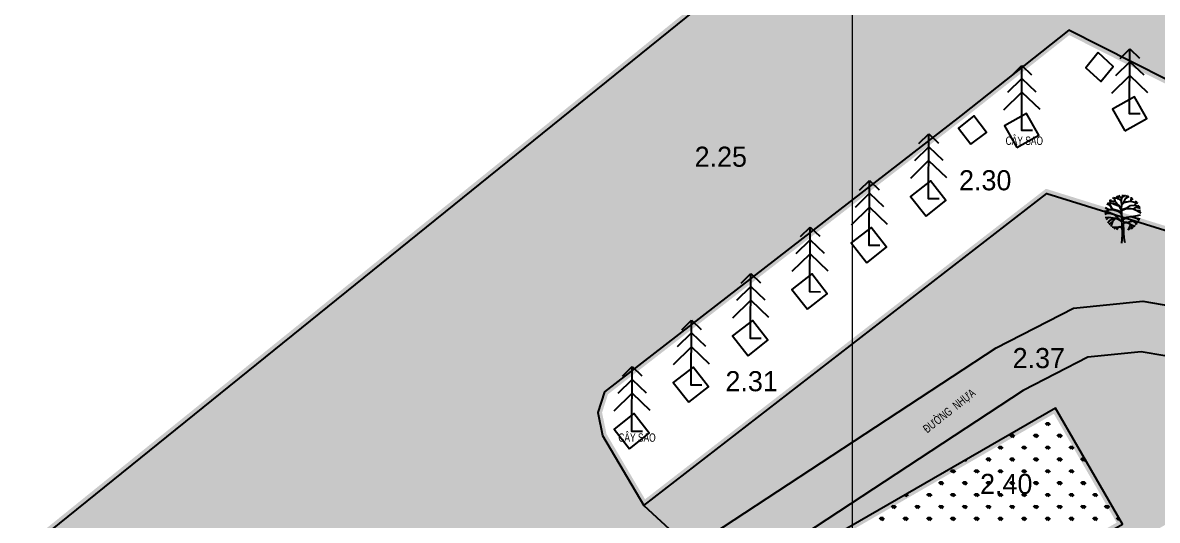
# Model space of a CAD drawing. Header units: millimetres. Extents: x 476643 to 477419, y 1110674 to 1111494.
# Drawn here: x 476844.2 to 476911.9, y 1111180.1 to 1111209.8 of the extents above; entities that cross this region are included whole.
import ezdxf

# ---------------------------------------------------------------- set-up
doc = ezdxf.new("R2010")
doc.units = ezdxf.units.MM
doc.header["$LTSCALE"] = 0.001
doc.header["$MEASUREMENT"] = 0
doc.linetypes.add('DASHDOTX2', pattern=[2, 1, -0.5, 0, -0.5])
for name, color, linetype, lineweight in [('D-CONGTRINH', 7, 'Continuous', 15), ('HT_Text', 7, 'Continuous', 15), ('LUOI', 8, 'Continuous', 5), ('Ranh theo QH', 5, 'Continuous', 40)]:
    doc.layers.add(name, color=color, linetype=linetype, lineweight=lineweight)
for name, color, linetype in [('HT_Cao do', 7, 'Continuous'), ('HT_duong', 1, 'Continuous'), ('HT_Hang rao', 7, 'Continuous'), ('HT_Ho ga', 5, 'Continuous'), ('HT_thuc vat', 3, 'Continuous'), ('Net manh', 252, 'Continuous'), ('QH-text', 7, 'Continuous')]:
    doc.layers.add(name, color=color, linetype=linetype)
doc.styles.add('DIM', font='VAVON.TTF')
doc.linetypes.add('FENCELINE2', pattern='A,0.25,-0.1,[132,ltypeshp.shx,S=0.1,R=0,X=-0.1,Y=0],-0.1,1', length=1.45)

# ---------------------------------------------------------------- blocks, each defined once
blk = doc.blocks.new('LKIM')
at = {"linetype": 'Continuous'}
for p, q in [((-0.158, 0.881), (-0.003, 1.034)), ((-0.003, 1.034), (0.152, 0.887)), ((-0.225, 0.611), (-0.003, 0.83)), ((-0.003, 0.83), (0.22, 0.619)), ((-0.288, 0.329), (-0.003, 0.61)), ((-0.003, 0.61), (0.282, 0.34))]:
    blk.add_line(p, q, dxfattribs=at)
blk.add_lwpolyline([(0.167, 0), (-0.003, 0), (-0.003, 1.032)], dxfattribs=at)
blk = doc.blocks.new('tree47')
for p, q in [((-1114.746, 6646.4892), (-1076.292, 6921.1332)), ((-480.504, 6536.6292), (-749.562, 7030.9932)), ((-326.73, 6838.7352), (-480.504, 7113.3912)), ((-19.224, 6728.8872), (-326.73, 6838.7352)), ((-115.32, 6371.8332), (134.544, 7058.4612)), ((76.866, 6921.1332), (518.922, 7140.8592)), ((134.544, 7058.4612), (153.774, 7195.7892)), ((576.6, 6701.4192), (1095.522, 7003.5252)), ((768.786, 6838.7352), (691.92, 7140.8592)), ((1403.028, 6426.7632), (1422.252, 6838.7352)), ((-1960.398, 4971.1332), (-2460.096, 5245.7892)), ((-1729.758, 5602.8252), (-2229.456, 5822.5332)), ((-1287.708, 5904.9312), (-2152.59, 5932.3992)), ((-980.202, 6179.5872), (-1883.532, 6289.4352)), ((-1729.758, 5602.8252), (-1652.892, 6509.1612)), ((-1403.028, 5053.5252), (-1729.758, 5602.8252)), ((-1729.758, 5602.8252), (-1422.252, 5026.0632)), ((-672.69, 6646.4892), (-1383.798, 6728.8872)), ((-1306.932, 5877.4632), (-480.504, 5547.8952)), ((-480.504, 5602.8252), (-1287.708, 5904.9312)), ((-980.202, 6179.5872), (-1114.746, 6646.4892)), ((-480.504, 5602.8252), (-980.202, 6179.5872)), ((-115.32, 6344.3652), (-672.69, 6646.4892)), ((-115.32, 5163.3912), (-480.504, 5602.8252)), ((-480.504, 5547.8952), (-96.09, 4943.6652)), ((-134.544, 6371.8332), (-76.866, 5685.2232)), ((-19.224, 5822.5332), (-115.32, 6371.8332)), ((-76.866, 5685.2232), (-115.32, 5163.3912)), ((-57.642, 5108.4612), (0, 5712.6912)), ((-57.642, 5080.9932), (38.454, 5053.5252)), ((-19.224, 5822.5332), (307.506, 6097.1952)), ((0, 5712.6912), (326.736, 6069.7272)), ((38.454, 5053.5252), (288.282, 5135.9232)), ((57.678, 4916.1972), (653.466, 5190.8592)), ((288.282, 5135.9232), (711.144, 5245.7892)), ((307.506, 6124.6572), (576.6, 6701.4192)), ((307.506, 6097.1952), (1210.842, 6261.9852)), ((326.736, 6069.7272), (1210.842, 6261.9852)), ((653.466, 5190.8592), (1672.122, 5108.4612)), ((691.92, 5218.3212), (1287.708, 5630.2932)), ((711.144, 5245.7892), (1672.122, 5135.9232)), ((1210.842, 6261.9852), (1691.346, 6646.4892)), ((1210.842, 6261.9852), (2114.172, 6069.7272)), ((1287.708, 5630.2932), (1998.852, 5685.2232)), ((1672.122, 5108.4612), (2248.68, 4861.2672)), ((1691.346, 5135.9232), (2114.172, 5383.0992)), ((1998.852, 5657.7552), (2152.59, 6289.4352)), ((1998.852, 5685.2232), (2652.318, 5438.0292)), ((2114.172, 6069.7272), (2383.23, 5959.8612)), ((2114.172, 5383.0992), (2575.416, 5602.8252)), ((2114.172, 5383.0992), (2729.19, 5218.3212)), ((-1960.398, 4971.1332), (-2575.416, 4559.1612)), ((-2056.494, 4614.0912), (-2575.416, 4778.8872)), ((-2287.134, 4366.9032), (-2556.186, 4257.0552)), ((-1979.628, 3845.0712), (-2479.32, 3790.1532)), ((-1979.628, 3845.0712), (-2364, 3460.5672)), ((-1575.99, 4421.8332), (-2287.134, 4366.9032)), ((-1095.522, 4229.5872), (-2056.494, 4614.0912)), ((-980.202, 3652.8252), (-1979.628, 3845.0712)), ((-1422.252, 5026.0632), (-1960.398, 4971.1332)), ((-1960.398, 4971.1332), (-1364.574, 4998.5952)), ((-1383.798, 3597.8952), (-1864.308, 3323.2572)), ((-980.202, 3652.8252), (-1422.252, 3213.3912)), ((-576.6, 4833.7992), (-1403.028, 5053.5252)), ((-980.202, 3652.8252), (-1383.798, 3597.8952)), ((-1364.574, 4998.5952), (-557.37, 4778.8872)), ((-365.184, 3542.9652), (-1095.522, 4229.5872)), ((-365.184, 3515.4972), (-980.202, 3652.8252)), ((-653.466, 3570.4272), (-980.202, 3652.8252)), ((-192.186, 3323.2572), (-653.466, 3570.4272)), ((-96.09, 4559.1612), (-576.6, 4833.7992)), ((-557.37, 4778.8872), (-96.09, 4366.9032)), ((-76.866, 3323.2572), (-365.184, 3515.4972)), ((-96.09, 4943.6652), (-96.09, 4559.1612)), ((-96.09, 4366.9032), (-57.642, 4037.3292)), ((-57.642, 4037.3292), (-57.642, 3707.7552)), ((-57.642, 3707.7552), (19.224, 3378.1692)), ((-19.224, 4833.7992), (57.678, 4916.1972)), ((0, 4119.7272), (-19.224, 4833.7992)), ((134.544, 3652.8252), (0, 4119.7272)), ((134.544, 3652.8252), (749.562, 3900.0012)), ((172.998, 3460.5672), (230.64, 3570.4272)), ((172.998, 3460.5672), (230.64, 3570.4272)), ((211.416, 3158.4612), (172.998, 3460.5672)), ((211.416, 3158.4612), (172.998, 3460.5672)), ((230.64, 3570.4272), (768.786, 3872.5332)), ((230.64, 3570.4272), (768.786, 3872.5332)), ((749.562, 3900.0012), (1326.162, 3982.3992)), ((768.786, 3872.5332), (1326.162, 3982.3992)), ((768.786, 3872.5332), (1326.162, 3982.3992)), ((1326.162, 3982.3992), (2094.948, 4064.7972)), ((1326.162, 3982.3992), (2037.27, 3762.6912)), ((1326.162, 3982.3992), (2037.27, 3762.6912)), ((2037.27, 3762.6912), (2671.548, 3625.3572)), ((2037.27, 3762.6912), (2671.548, 3625.3572)), ((2094.948, 4064.7972), (2786.868, 4229.5872)), ((2171.814, 3735.2232), (2556.228, 3378.1692)), ((2248.68, 4861.2672), (2825.28, 4531.6932)), ((2267.91, 4861.2672), (2786.868, 4888.7352)), ((-1864.308, 3323.2572), (-2114.172, 2993.6652)), ((-1422.252, 3213.3912), (-1941.174, 2773.9572)), ((-1422.252, 3213.3912), (-1672.116, 2499.2952)), ((-788.01, 2334.5232), (-1460.706, 2361.9852)), ((-768.786, 2334.5232), (-1210.842, 2142.2592)), ((-442.05, 2389.4352), (-826.428, 2004.9312)), ((-288.282, 2416.9032), (-768.786, 2334.5232)), ((-615.012, 2361.9852), (-307.506, 2444.3652)), ((-307.506, 2444.3652), (-115.32, 2444.3652)), ((-19.224, 2307.0552), (-288.282, 2416.9032)), ((57.678, 3103.5252), (-192.186, 3323.2572)), ((-115.32, 2444.3652), (19.224, 2389.4352)), ((19.224, 3378.1692), (-76.866, 3323.2572)), ((96.096, 2004.9312), (-19.224, 2307.0552)), ((19.224, 2389.4352), (57.678, 2773.9572)), ((57.678, 2773.9572), (57.678, 3103.5252)), ((76.866, 1318.3212), (96.096, 2004.9312)), ((230.64, 3130.9932), (480.504, 3158.4612)), ((230.64, 2609.1612), (249.864, 2966.1972)), ((269.094, 2059.8612), (230.64, 2609.1612)), ((249.864, 2966.1972), (442.056, 3076.0632)), ((307.506, 1373.2572), (269.094, 2059.8612)), ((442.056, 3076.0632), (807.24, 3076.0632)), ((480.504, 3158.4612), (903.33, 3103.5252)), ((807.24, 3076.0632), (999.426, 2993.6652)), ((903.33, 3103.5252), (1268.484, 2801.4192)), ((1095.522, 2279.5872), (903.33, 1922.5332)), ((922.56, 3130.9932), (1595.214, 3323.2572)), ((999.426, 2993.6652), (1249.29, 2801.4192)), ((1268.484, 2828.8872), (1095.522, 2279.5872)), ((1095.522, 2279.5872), (1210.842, 2059.8612)), ((1249.29, 2801.4192), (1364.61, 2499.2952)), ((1268.484, 2801.4192), (1998.852, 2554.2312)), ((1364.61, 2499.2952), (1633.668, 2252.1252)), ((1422.252, 2389.4352), (1364.61, 2087.3292)), ((1595.214, 3323.2572), (2306.358, 2966.1972)), ((1595.214, 3323.2572), (2479.32, 3213.3912)), ((1672.122, 2664.0912), (1787.442, 2389.4352)), ((1979.628, 3130.9932), (2133.396, 2746.4892)), ((0, 0), (57.678, 549.2952)), ((57.678, 549.2952), (76.866, 1318.3212)), ((403.602, 466.9032), (307.506, 1373.2572)), ((461.28, 27.4656), (403.602, 466.9032))]:
    blk.add_line(p, q)
blk = doc.blocks.new('fff')
for points in [[(476909.925, 1111203.353), (476911.232, 1111204.089), (476910.496, 1111205.396), (476909.189, 1111204.66)], [(476903.489, 1111202.353), (476904.795, 1111203.089), (476904.059, 1111204.396), (476902.752, 1111203.66)], [(476898.068, 1111198.264), (476899.248, 1111199.19), (476898.322, 1111200.37), (476897.142, 1111199.444)], [(476894.528, 1111195.486), (476895.708, 1111196.412), (476894.782, 1111197.592), (476893.602, 1111196.666)], [(476890.988, 1111192.708), (476892.168, 1111193.634), (476891.242, 1111194.814), (476890.062, 1111193.888)], [(476887.448, 1111189.929), (476888.628, 1111190.855), (476887.702, 1111192.035), (476886.522, 1111191.109)], [(476883.909, 1111187.151), (476885.088, 1111188.077), (476884.162, 1111189.257), (476882.982, 1111188.331)], [(476880.369, 1111184.373), (476881.549, 1111185.299), (476880.622, 1111186.479), (476879.442, 1111185.553)]]:
    blk.add_lwpolyline(points, close=True)
blk.add_lwpolyline([(476895.871, 1111171.858), (476909.78, 1111179.873), (476905.785, 1111186.804), (476891.877, 1111178.789), (476895.871, 1111171.858)])
at = {"layer": 'HT_duong'}
for points in [[(476762.326, 1111180.654), (476775.455, 1111152.371), (476778.983, 1111147.249), (476785.289, 1111143.073), (476792.643, 1111141.543), (476799.591, 1111142.665), (476830.322, 1111166.989), (476905.132, 1111227.42), (476908.691, 1111231.568), (476912.719, 1111237.296), (476944.975, 1111283.905), (476947.749, 1111287.852), (476949.758, 1111292.182), (476951.586, 1111298.448), (476952.23, 1111304.995), (476951.442, 1111311.674), (476944.021, 1111339.245)], [(476916.273, 1111204.463), (476906.58, 1111209.367), (476900.163, 1111204.281), (476878.868, 1111187.779), (476878.471, 1111186.548), (476878.76, 1111185.161), (476881.222, 1111180.988), (476884.014, 1111178.421), (476902.256, 1111190.409), (476906.86, 1111192.769), (476911.002, 1111193.185), (476915.048, 1111192.495)], [(476913.73, 1111189.676), (476910.898, 1111190.16), (476907.724, 1111189.84), (476903.863, 1111187.862), (476886.623, 1111176.533), (476920.603, 1111118.895)]]:
    blk.add_lwpolyline(points, dxfattribs=at)
at = {"layer": 'HT_Hang rao', "linetype": 'FENCELINE2', "ltscale": 2}
blk.add_lwpolyline([(476881.222, 1111180.988), (476905.27, 1111199.62), (476919.677, 1111195.132), (476995.68, 1111063.601)], dxfattribs=at)
at = {"layer": 'HT_Ho ga', "color": 4}
blk.add_lwpolyline([(476908.335, 1111208.026), (476907.597, 1111207.128), (476908.497, 1111206.304), (476909.235, 1111207.202), (476908.335, 1111208.026)], dxfattribs=at)
blk.add_lwpolyline([(476900.746, 1111202.565), (476901.674, 1111203.266), (476900.924, 1111204.255), (476900.007, 1111203.511)], close=True, dxfattribs=at)
at = {"layer": 'HT_thuc vat', "extrusion": (0.002734, 0.014211, 0.999895), "zscale": 3.749999999994009, "rotation": 359.7981124263856}
for p, xscale, yscale in [((476908.438, 1111073.63, 17095.341), 3.750000000158848, 3.749999999601813), ((476902.001, 1111072.631, 17095.309), 3.750000000158849, 3.749999999601831), ((476896.44, 1111068.549, 17095.236), 3.750000000158847, 3.749999999601834), ((476892.9, 1111065.772, 17095.187), 3.750000000158847, 3.749999999601834), ((476889.36, 1111062.994, 17095.138), 3.750000000158847, 3.749999999601834), ((476885.82, 1111060.216, 17095.089), 3.750000000158847, 3.749999999601834), ((476882.28, 1111057.438, 17095.039), 3.750000000158847, 3.749999999601832), ((476878.74, 1111054.66, 17094.99), 3.750000000158847, 3.749999999601831)]:
    blk.add_blockref('LKIM', p, dxfattribs=dict(at, xscale=xscale, yscale=yscale))
at = {"layer": 'HT_thuc vat', "xscale": 0.0004000000189989805, "yscale": 0.0004000000189989805, "zscale": 0.0004}
blk.add_blockref('tree47', (476909.753, 1111196.653), dxfattribs=at)
at = {"layer": 'HT_Cao do', "color": 0}
for s, p in [('2.25', (476884.254, 1111201.213)), ('2.30', (476900.033, 1111199.806)), ('2.37', (476903.232, 1111189.192)), ('2.31', (476886.094, 1111187.811)), ('2.40', (476901.289, 1111181.677))]:
    blk.add_text(s, height=1.2, dxfattribs=at).set_placement(p)
at = {"layer": 'HT_Text', "color": 9, "style": 'DIM', "width": 0.75}
for p in [(476902.814, 1111202.516), (476879.7, 1111184.795)]:
    blk.add_text('CAÂY SAO', height=0.5, dxfattribs=at).set_placement(p)
blk.add_text('ÑÖÔØNG  NHÖÏA', height=0.5, rotation=38.39203, dxfattribs=at).set_placement((476898.137, 1111185.286))

msp = doc.modelspace()

# ---------------------------------------------------------------- hatches: boundary and pattern name
at = {"layer": 'HT_duong', "lineweight": 35}
h = msp.add_hatch(color=8, dxfattribs=at)
h.paths.add_polyline_path([(477048.887, 1111327.463), (477027.775, 1111358.972), (477020.27, 1111370.174), (477008.332, 1111362.865), (477016.421, 1111350.792), (477017.86, 1111344.683), (477017.138, 1111339.499), (477012.77, 1111333.596), (476979.491, 1111315.894), (476971.124, 1111317.952), (476961.673, 1111322.596), (476956.505, 1111325.872), (476954.514, 1111328.221), (476952.137, 1111336.195), (476950.508, 1111341.552), (476944.021, 1111339.245), (476951.442, 1111311.674), (476952.23, 1111304.995), (476951.586, 1111298.448), (476949.758, 1111292.182), (476947.749, 1111287.852), (476944.975, 1111283.905), (476912.719, 1111237.296), (476908.691, 1111231.568), (476905.132, 1111227.42), (476830.322, 1111166.989), (476799.591, 1111142.665), (476792.643, 1111141.543), (476785.289, 1111143.073), (476778.983, 1111147.249), (476775.455, 1111152.371), (476762.326, 1111180.654), (476747.928, 1111173.644), (476760.345, 1111146.893), (476762.51, 1111138.794), (476762.29, 1111130.003), (476760.162, 1111122.306), (476756.991, 1111116.786), (476735.457, 1111099.552), (476743.814, 1111087.993), (476759.607, 1111098.383), (476775.959, 1111098.612), (476781.034, 1111093.187), (476828.757, 1111011.48), (476830.075, 1111008.326), (476829.365, 1111005.739), (476823.601, 1110996.658), (476828.977, 1110986.609), (476838.722, 1110987.903), (476841.272, 1110987.755), (476843.582, 1110986.113), (476852.553, 1110970.837), (476872.949, 1110935.66), (476871.71, 1110929.87), (476868.202, 1110926.926), (476873.498, 1110917.435), (476877.811, 1110918.641), (476881.168, 1110918.762), (476884.414, 1110916.251), (476895.764, 1110896.747), (476895.132, 1110892.033), (476890.267, 1110888.644), (476893.273, 1110883.68), (476898.419, 1110886.36), (476901.379, 1110885.97), (476903.41, 1110883.713), (476924.932, 1110847.173), (476928.38, 1110849.152), (476943.994, 1110822.831), (476950.945, 1110826.14), (476941.016, 1110842.329), (476941.033, 1110842.337), (476927.724, 1110865.746), (476917.876, 1110882.802), (476920.986, 1110885.384), (476907.496, 1110908.559), (476893.354, 1110932.705), (476851.867, 1111003.762), (476851.441, 1111006.305), (476852.801, 1111008.38), (476859.969, 1111013.191), (476854.923, 1111021.873), (476847.79, 1111017.944), (476844.545, 1111018.011), (476842.462, 1111020.014), (476825.743, 1111048.347), (476799.179, 1111094.111), (476796.785, 1111098.634), (476795.399, 1111104.549), (476796.415, 1111116.032), (476798.48, 1111121.44), (476801.662, 1111126.03), (476818.966, 1111139.981), (476834.974, 1111153.053), (476868.467, 1111179.578), (476870.703, 1111178.844), (476873.947, 1111174.758), (476875.85, 1111172.552), (476876.483, 1111171.663), (476827.008, 1111132.461), (476828.871, 1111130.109), (476878.227, 1111169.217), (476881.317, 1111164.882), (476910.93, 1111113.044), (476920.603, 1111118.895), (476886.623, 1111176.533), (476903.863, 1111187.862), (476907.724, 1111189.84), (476910.898, 1111190.16), (476913.73, 1111189.676), (476918.192, 1111185.873), (476929.141, 1111167.464), (476939.374, 1111150.166), (476950.775, 1111129.895), (476953.389, 1111131.366), (476941.973, 1111151.665), (476931.722, 1111168.994), (476920.517, 1111187.834), (476915.048, 1111192.495), (476911.002, 1111193.185), (476906.86, 1111192.769), (476902.256, 1111190.409), (476884.014, 1111178.421), (476881.222, 1111180.988), (476878.76, 1111185.161), (476878.471, 1111186.548), (476878.868, 1111187.779), (476900.163, 1111204.281), (476906.58, 1111209.367), (476916.273, 1111204.463), (476926.719, 1111192.411), (476937.264, 1111174.332), (476991.86, 1111079.876), (477002.178, 1111061.992), (477014.874, 1111068.37), (477006.465, 1111083.507), (477006.702, 1111088.562), (477014.317, 1111096.81), (477023.765, 1111101.991), (477078.664, 1111132.737), (477096.805, 1111142.846), (477115.281, 1111153.139), (477133.694, 1111163.427), (477137.383, 1111165.642), (477155.583, 1111167.969), (477151.757, 1111173.456), (477114.867, 1111228.636)])
h.paths.add_polyline_path([(476933.19, 1111209.481), (476930.739, 1111214.836), (476928.95, 1111222.684), (476929.174, 1111230.394), (476929.977, 1111237.478), (476938.144, 1111249.178), (476947.688, 1111262.966), (476959.692, 1111280.244), (476966.032, 1111288.71), (476972.887, 1111295.309), (476974.815, 1111294.73), (476975.681, 1111293.721), (476978.054, 1111289.963), (476987.338, 1111273.544), (476991.518, 1111278.36), (476979.457, 1111300.053), (476983.843, 1111302.36), (477002.237, 1111311.997), (477020.734, 1111321.683), (477025.661, 1111322.725), (477029.895, 1111322.591), (477033.906, 1111321.063), (477037.677, 1111318.292), (477049.672, 1111301.003), (477061.03, 1111283.999), (477072.554, 1111266.739), (477084.098, 1111249.422), (477097.873, 1111228.864), (477128.678, 1111182.374), (477128.829, 1111179.673), (477127.457, 1111176.984), (477124.902, 1111174.708), (477110.01, 1111166.319), (477091.694, 1111156.147), (477073.451, 1111145.905), (477018.249, 1111115.05), (477005.692, 1111108.065), (477001.854, 1111106.39), (476998.259, 1111106.196), (476993.78, 1111108.324), (476988.982, 1111113.249), (476983.575, 1111122.517), (476973.112, 1111140.528), (476962.717, 1111158.524), (476941.666, 1111194.808)], flags=16)
at = {"layer": 'Net manh', "lineweight": 35}
h = msp.add_hatch(dxfattribs=at)
h.set_pattern_fill('AR-CONC', color=256, scale=0.5, style=0)
h.set_pattern_definition([(50, (0, 0), (3.586300913, -0.313760675), [0.375, -4.125]), (355, (0, 0), (-0.693756668, 3.760960669), [0.3, -3.3]), (100.4514, (0.299, -0.026), (2.892546909, 3.44719771), [0.31870095, -3.50571056]), (46.1842, (0, 1), (5.336205243, -0.827595072), [0.5625, -6.1875]), (96.6356, (0.4447, 0.931), (4.673313528, 4.870589355), [0.47805144, -5.258565]), (351.1842, (0, 1), (4.673309726, 4.870593005), [0.45, -4.95]), (21, (0.5, 0.75), (2.9845352606, -2.013094453), [0.375, -4.125]), (326, (0.5, 0.75), (1.21657666, 3.625750225), [0.3, -3.3]), (71.4514, (0.7487, 0.5822), (4.201113143, 1.612652484), [0.31870095, -3.50571056]), (37.5, (0, 0), (0.0607992766, 1.6644692692), [0, -3.26, 0, -3.35, 0, -3.3125]), (7.5, (0, 0), (1.3153476872, 1.9720585594), [0, -1.91, 0, -3.185, 0, -1.2625]), (327.5, (-1.115, 0), (2.6691121809, -0.1127743587), [0, -1.25, 0, -3.9, 0, -5.175]), (317.5, (-1.615, 0), (2.9159308467, 0.5005249117), [0, -1.625, 0, -2.59, 0, -3.675])])
h.paths.add_polyline_path([(476919.677, 1111195.132), (476905.27, 1111199.62), (476881.222, 1111180.988), (476884.014, 1111178.421), (476902.256, 1111190.409), (476906.86, 1111192.769), (476911.002, 1111193.185), (476915.048, 1111192.495), (476920.517, 1111187.834), (476931.722, 1111168.994), (476941.973, 1111151.665), (476953.389, 1111131.366), (476950.775, 1111129.895), (476939.374, 1111150.166), (476929.141, 1111167.464), (476921.533, 1111180.257), (476921.365, 1111180.142), (476928.61, 1111167.489), (476924.343, 1111164.877), (476917.231, 1111177.299), (476921.533, 1111180.257), (476918.192, 1111185.873), (476913.73, 1111189.676), (476910.898, 1111190.16), (476907.724, 1111189.84), (476903.863, 1111187.862), (476886.623, 1111176.533), (476920.603, 1111118.895), (476910.93, 1111113.044), (476881.317, 1111164.882), (476878.227, 1111169.217), (476828.871, 1111130.109), (476827.008, 1111132.461), (476876.483, 1111171.663), (476875.85, 1111172.552), (476873.947, 1111174.758), (476815.257, 1111128.255), (476815.401, 1111128.064), (476820.193, 1111131.675), (476824.768, 1111125.606), (476819.977, 1111121.994), (476815.257, 1111128.255), (476807.492, 1111122.102), (476804.733, 1111107.368), (476808.152, 1111109.444), (476812.304, 1111102.606), (476808.885, 1111100.53), (476817.696, 1111084.597), (476828.197, 1111067.575), (476854.923, 1111021.873), (476859.969, 1111013.191), (476861.548, 1111014.332), (476860.359, 1111015.977), (476861.699, 1111016.816), (476866.777, 1111009.791), (476863.593, 1111008.022), (476874.683, 1110988.82), (476875.25, 1110989.142), (476870.843, 1110996.461), (476875.336, 1110999.132), (476880.206, 1110991.953), (476883.185, 1110993.083), (476871.516, 1111012.106), (476873.431, 1111013.281), (476877.458, 1111006.59), (476879.922, 1111007.612), (476881.249, 1111005.563), (476896.225, 1111014.122), (476895.006, 1111016.265), (476897.188, 1111017.781), (476893.406, 1111024.763), (476895.645, 1111025.976), (476908.962, 1111002.865), (476917.791, 1111006.216), (476936.102, 1111017.449), (476998.747, 1111051.459), (476995.68, 1111063.601)])
h.paths.add_polyline_path([(476958.847, 1111107.758, -0.265969), (476960.222, 1111111.338, -1.094375), (476964.527, 1111104.968), (476984.511, 1111071.014, -1), (476988.411, 1111064.351, -0.523531), (476982.658, 1111067.025, -0.350846), (476925.84, 1111033.599, -0.510479), (476925.233, 1111027.376, -0.133155), (476923.283, 1111026.848, -0.721058), (476920.97, 1111033.797, -0.02831), (476921.334, 1111034.039), (476901.434, 1111068.041, -0.133155), (476899.484, 1111067.512, -0.721058), (476897.17, 1111074.462, -0.45613), (476902.868, 1111073.229, -0.336636)], flags=16)
h.paths.add_polyline_path([(476924.562, 1111118.778), (476916.356, 1111132.961), (476939.23, 1111145.036), (476946.731, 1111131.546)], flags=16)
h.paths.add_polyline_path([(476913.506, 1111131.652), (476892.287, 1111168.711), (476914.554, 1111181.381), (476924.45, 1111164.097), (476935.773, 1111144.322)], flags=16)
h.paths.add_polyline_path([(476936.028, 1111144.479), (476925.093, 1111163.577), (476929.359, 1111166.19), (476940.294, 1111147.091)], flags=16)
h.paths.add_polyline_path([(476911.398, 1111111.388), (476874.597, 1111090.088), (476881.405, 1111078.326), (476869.329, 1111071.303), (476881.264, 1111050.782), (476878.824, 1111049.354), (476874.691, 1111056.137), (476872.283, 1111055.014), (476871.044, 1111057.145), (476856.112, 1111048.508), (476857.216, 1111046.33), (476855.093, 1111044.715), (476858.85, 1111037.869), (476856.677, 1111036.48), (476844.89, 1111057.09), (476844.86, 1111057.073), (476815.425, 1111108.085), (476852.179, 1111128.965), (476845.072, 1111141.285), (476863.526, 1111151.848), (476882.531, 1111162.098)], flags=16)
h.paths.add_polyline_path([(476909.78, 1111179.873), (476895.871, 1111171.858), (476891.877, 1111178.789), (476905.785, 1111186.804)], flags=16)
h.paths.add_polyline_path([(476882.248, 1111046.634), (476883.378, 1111044.561), (476878.312, 1111041.583), (476877.182, 1111043.656)], flags=16)
h.paths.add_polyline_path([(476885.92, 1111040.256), (476888.685, 1111035.458), (476887.566, 1111034.798), (476884.794, 1111039.607)], flags=16)
h.paths.add_polyline_path([(476875.915, 1111047.644), (476862.029, 1111039.571, -0.988086)], flags=16)
h.paths.add_polyline_path([(476891.078, 1111031.067), (476892.329, 1111029.061), (476887.414, 1111026.204), (476886.23, 1111028.286)], flags=16)
h.paths.add_polyline_path([(476842.904, 1111126.475), (476833.987, 1111121.522), (476831.884, 1111125.215), (476840.801, 1111130.168)], flags=16)
h.paths.add_polyline_path([(476873.609, 1111041.58), (476874.794, 1111039.559), (476869.651, 1111036.476), (476868.502, 1111038.63)], flags=16)
h.paths.add_polyline_path([(476890.066, 1111023.116, -0.976932), (476876.18, 1111015.042)], flags=16)
h.paths.add_polyline_path([(476882.474, 1111026.128), (476883.583, 1111023.933), (476878.736, 1111021.112), (476877.628, 1111023.307)], flags=16)
h.paths.add_polyline_path([(476833.068, 1111119.637), (476818.39, 1111110.963), (476815.846, 1111115.268), (476830.524, 1111123.942)], flags=16)
h.paths.add_polyline_path([(476864.981, 1111036.611), (476866.198, 1111034.494), (476861.025, 1111031.519), (476859.834, 1111033.655)], flags=16)
h.paths.add_polyline_path([(476873.798, 1111020.986), (476875.057, 1111018.872), (476870.06, 1111015.969), (476868.952, 1111018.164)], flags=16)
at = {"layer": 'QH-text', "lineweight": 35}
h = msp.add_hatch(dxfattribs=at)
h.set_pattern_fill('GRASS', color=3, style=0)
h.set_pattern_definition([(90, (0, 0), (-0.707106781, 0.707106781), [0.1875, -1.226713563]), (45, (0, 0), (-0.7071067812, 0.7071067812), [0.1875, -0.8125]), (135, (0, 0), (-0.7071067812, -0.7071067812), [0.1875, -0.8125])])
h.paths.add_polyline_path([(476891.877, 1111178.789), (476905.785, 1111186.804), (476909.78, 1111179.873), (476895.871, 1111171.858)])

# ---------------------------------------------------------------- linework, layer by layer
at = {"layer": 'D-CONGTRINH', "lineweight": 35, "const_width": 0.5}
for points in [[(476762.326, 1111180.654), (476775.455, 1111152.371), (476778.983, 1111147.249), (476785.289, 1111143.073), (476792.643, 1111141.543), (476799.591, 1111142.665), (476830.322, 1111166.989), (476905.132, 1111227.42), (476908.691, 1111231.568), (476912.719, 1111237.296), (476944.975, 1111283.905), (476947.749, 1111287.852), (476949.758, 1111292.182), (476951.586, 1111298.448), (476952.23, 1111304.995), (476951.442, 1111311.674), (476944.021, 1111339.245)], [(476916.273, 1111204.463), (476906.58, 1111209.367), (476900.163, 1111204.281), (476878.868, 1111187.779), (476878.471, 1111186.548), (476878.76, 1111185.161), (476881.222, 1111180.988), (476884.014, 1111178.421), (476902.256, 1111190.409), (476906.86, 1111192.769), (476911.002, 1111193.185), (476915.048, 1111192.495)], [(476913.73, 1111189.676), (476910.898, 1111190.16), (476907.724, 1111189.84), (476903.863, 1111187.862), (476886.623, 1111176.533), (476920.603, 1111118.895)], [(476892.287, 1111168.711), (476914.554, 1111181.381), (476924.45, 1111164.097), (476935.773, 1111144.322), (476913.506, 1111131.652), (476892.287, 1111168.711)]]:
    msp.add_lwpolyline(points, dxfattribs=at)
msp.add_lwpolyline([(476906.58, 1111209.367), (476916.273, 1111204.463), (476926.719, 1111192.411), (477000.632, 1111064.671), (476999.014, 1111059.565), (476998.747, 1111051.459), (476995.68, 1111063.601), (476919.677, 1111195.132), (476905.27, 1111199.62), (476881.222, 1111180.988), (476878.76, 1111185.161, -0.295253), (476878.868, 1111187.779), (476906.58, 1111209.367), (476916.273, 1111204.463)], format="xyb", close=True, dxfattribs=at)
msp.add_lwpolyline([(476891.877, 1111178.789), (476905.785, 1111186.804), (476909.78, 1111179.873), (476895.871, 1111171.858)], close=True, dxfattribs=at)
at = {"layer": 'LUOI'}
msp.add_line((476893.658, 1111494), (476893.658, 1110674), dxfattribs=at)
at = {"layer": 'Ranh theo QH', "color": 1, "linetype": 'DASHDOTX2', "lineweight": -2, "ltscale": 50, "const_width": 5, "flags": 128}
msp.add_lwpolyline([(477140.663, 1111175.284), (477033.325, 1111336.206), (476971.747, 1111303.743, 0.119976), (476960.382, 1111293.682), (476914.976, 1111228.264, -0.07519), (476902.91, 1111215.42), (476777.026, 1111115.837), (476929.132, 1110855.337), (477079.17, 1110942.944), (477006.529, 1111068.299), (477153.917, 1111150.615), (477151.558, 1111155.666), (477141.273, 1111174.37), (477140.663, 1111175.284)], format="xyb", dxfattribs=at)

# ---------------------------------------------------------------- block references
at = {"lineweight": 35}
msp.add_blockref('fff', (0, 0), dxfattribs=at)

doc.saveas('drawing.dxf')
